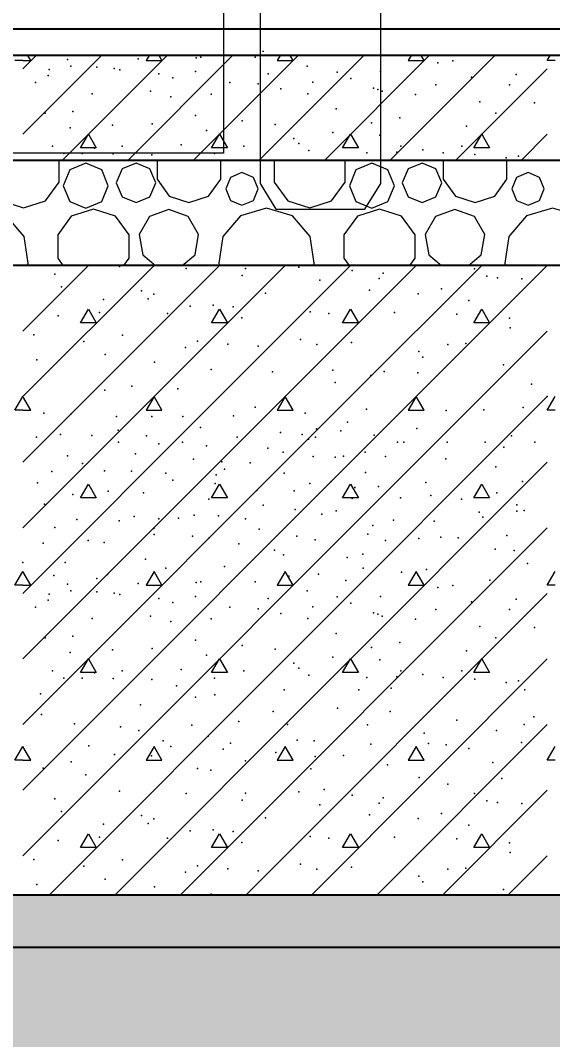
# Model space of a CAD drawing. Header units: millimetres. Extents: x 18162 to 7085488, y 72188 to 247925.
# Drawn here: x 4246271 to 4247286, y 98527 to 100470 of the extents above; entities that cross this region are included whole.
import ezdxf

# ---------------------------------------------------------------- set-up
doc = ezdxf.new("R2010")
doc.units = ezdxf.units.MM
doc.header["$MEASUREMENT"] = 0
for name, color, linetype in [('Drawing & Figure', 7, 'Continuous'), ('Interior - Furniture', 7, 'Continuous'), ('Structural - Bearing', 7, 'Continuous')]:
    doc.layers.add(name, color=color, linetype=linetype)
doc.styles.add('GENERATED_STYLE_3', font='', dxfattribs={"width": 0.8})
doc.styles.get('GENERATED_STYLE_3').set_extended_font_data('ISOCPEUR MON')
doc.dimstyles.new('GENERATED_STYLE__12', dxfattribs={"dimtxt": 330.000007, "dimasz": 171, "dimexe": 0.18, "dimexo": 150, "dimgap": 0, "dimtad": 1, "dimdec": 0, "dimzin": 0, "dimdsep": 46, "dimtxsty": 'GENERATED_STYLE_3', "dimblk": 'ARROWHEAD_2', "dimblk1": 'ARROWHEAD_2', "dimblk2": 'ARROWHEAD_2', "dimcen": 0.09, "dimclrd": 13, "dimclre": 13, "dimclrt": 13, "dimadec": 0, "dimazin": 0, "dimtfac": 1, "dimtdec": 4, "dimtmove": 0, "dimatfit": 3, "dimfxl": 1, "dimtolj": 1, "dimtzin": 0, "dimarcsym": 0})

# ---------------------------------------------------------------- blocks, each defined once
blk = doc.blocks.new('*X1456', base_point=(4294986.6, 104752.7))
at = {"layer": 'Structural - Bearing', "color": 7, "linetype": 'Continuous', "lineweight": 9}
for p, q in [((4246275.7, 99877.6), (4246400.7, 100002.7)), ((4246275.7, 100002.6), (4246275.7, 100002.7)), ((4246275.7, 99752.6), (4246525.7, 100002.7)), ((4246400.7, 99752.6), (4246650.7, 100002.7)), ((4246525.7, 99752.6), (4246775.7, 100002.7)), ((4246650.7, 99752.6), (4246900.7, 100002.7)), ((4246775.7, 99752.6), (4247025.7, 100002.7)), ((4246900.7, 99752.6), (4247150.7, 100002.7)), ((4247025.7, 99752.6), (4247275.7, 100002.6)), ((4246385.5, 99893.3), (4246400.7, 99919.3)), ((4246400.7, 99919.3), (4246415.6, 99893.3)), ((4246635.5, 99893.3), (4246650.7, 99919.3)), ((4246650.7, 99919.3), (4246665.6, 99893.3)), ((4246885.5, 99893.3), (4246900.7, 99919.3)), ((4246900.7, 99919.3), (4246915.6, 99893.3)), ((4247135.5, 99893.3), (4247150.7, 99919.3)), ((4247150.7, 99919.3), (4247165.6, 99893.3)), ((4246415.6, 99893.3), (4246385.5, 99893.3)), ((4246665.6, 99893.3), (4246635.5, 99893.3)), ((4246915.6, 99893.3), (4246885.5, 99893.3)), ((4247165.6, 99893.3), (4247135.5, 99893.3)), ((4247150.7, 99752.6), (4247275.7, 99877.6)), ((4246260.5, 99726.6), (4246275.7, 99752.6)), ((4246275.7, 98877.6), (4247150.7, 99752.6)), ((4246275.7, 99002.6), (4247025.7, 99752.6)), ((4246275.7, 99627.6), (4246400.7, 99752.6)), ((4246275.7, 99127.6), (4246900.7, 99752.6)), ((4246275.7, 99252.6), (4246775.7, 99752.6)), ((4246275.7, 99377.6), (4246650.7, 99752.6)), ((4246275.7, 99502.6), (4246525.7, 99752.6)), ((4246290.8, 99726.6), (4246275.7, 99752.6)), ((4246325.8, 98802.7), (4247275.7, 99752.6)), ((4246525.7, 99752.6), (4246510.7, 99726.6)), ((4246540.8, 99726.6), (4246525.7, 99752.6)), ((4246775.7, 99752.6), (4246760.7, 99726.6)), ((4246790.8, 99726.6), (4246775.7, 99752.6)), ((4247025.7, 99752.6), (4247010.7, 99726.6)), ((4247040.8, 99726.6), (4247025.7, 99752.6)), ((4247275.7, 99726.6), (4247290.8, 99752.6)), ((4246275.7, 99726.6), (4246260.5, 99726.6)), ((4246275.7, 99726.6), (4246290.8, 99726.6)), ((4246510.7, 99726.6), (4246540.8, 99726.6)), ((4246760.7, 99726.6), (4246790.8, 99726.6)), ((4247010.7, 99726.6), (4247040.8, 99726.6)), ((4247290.8, 99726.6), (4247275.7, 99726.6)), ((4246450.8, 98802.7), (4247275.7, 99627.6)), ((4246385.5, 99560), (4246400.7, 99586)), ((4246400.7, 99586), (4246415.6, 99559.9)), ((4246635.5, 99560), (4246650.7, 99586)), ((4246650.7, 99586), (4246665.6, 99559.9)), ((4246885.5, 99560), (4246900.7, 99586)), ((4246900.7, 99586), (4246915.6, 99559.9)), ((4247135.5, 99560), (4247150.7, 99586)), ((4247150.7, 99586), (4247165.6, 99559.9)), ((4246415.6, 99559.9), (4246385.5, 99560)), ((4246665.6, 99559.9), (4246635.5, 99560)), ((4246915.6, 99559.9), (4246885.5, 99560)), ((4247165.6, 99559.9), (4247135.5, 99560)), ((4246575.8, 98802.7), (4247275.7, 99502.6)), ((4246260.5, 99393.3), (4246275.7, 99419.3)), ((4246290.8, 99393.3), (4246275.7, 99419.3)), ((4246525.7, 99419.3), (4246510.7, 99393.3)), ((4246540.8, 99393.3), (4246525.7, 99419.3)), ((4246775.7, 99419.3), (4246760.7, 99393.3)), ((4246790.8, 99393.3), (4246775.7, 99419.3)), ((4247025.7, 99419.3), (4247010.7, 99393.3)), ((4247040.8, 99393.3), (4247025.7, 99419.3)), ((4247275.7, 99393.3), (4247290.8, 99419.3)), ((4246275.7, 99393.3), (4246260.5, 99393.3)), ((4246275.7, 99393.3), (4246290.8, 99393.3)), ((4246510.7, 99393.3), (4246540.8, 99393.3)), ((4246760.7, 99393.3), (4246790.8, 99393.3)), ((4247010.7, 99393.3), (4247040.8, 99393.3)), ((4247290.8, 99393.3), (4247275.7, 99393.3)), ((4246700.8, 98802.7), (4247275.7, 99377.6)), ((4246385.5, 99226.6), (4246400.7, 99252.6)), ((4246400.7, 99252.6), (4246415.6, 99226.6)), ((4246635.5, 99226.6), (4246650.7, 99252.6)), ((4246650.7, 99252.6), (4246665.6, 99226.6)), ((4246825.8, 98802.7), (4247275.7, 99252.6)), ((4246885.5, 99226.6), (4246900.7, 99252.6)), ((4246900.7, 99252.6), (4246915.6, 99226.6)), ((4247135.5, 99226.6), (4247150.7, 99252.6)), ((4247150.7, 99252.6), (4247165.6, 99226.6)), ((4246415.6, 99226.6), (4246385.5, 99226.6)), ((4246665.6, 99226.6), (4246635.5, 99226.6)), ((4246915.6, 99226.6), (4246885.5, 99226.6)), ((4247165.6, 99226.6), (4247135.5, 99226.6)), ((4246950.8, 98802.7), (4247275.7, 99127.6)), ((4246260.5, 99060), (4246275.7, 99086)), ((4246290.8, 99060), (4246275.7, 99086)), ((4246525.7, 99086), (4246510.7, 99059.9)), ((4246540.8, 99060), (4246525.7, 99086)), ((4246775.7, 99086), (4246760.7, 99059.9)), ((4246790.8, 99060), (4246775.7, 99086)), ((4247025.7, 99086), (4247010.7, 99059.9)), ((4247040.8, 99060), (4247025.7, 99086)), ((4247275.7, 99060), (4247290.8, 99086)), ((4246275.7, 99059.9), (4246260.5, 99060)), ((4246275.7, 99059.9), (4246290.8, 99060)), ((4246510.7, 99059.9), (4246540.8, 99060)), ((4246760.7, 99059.9), (4246790.8, 99060)), ((4247010.7, 99059.9), (4247040.8, 99060)), ((4247290.8, 99059.9), (4247275.7, 99060)), ((4247075.8, 98802.7), (4247275.7, 99002.6)), ((4246385.5, 98893.3), (4246400.7, 98919.3)), ((4246400.7, 98919.3), (4246415.6, 98893.3)), ((4246635.5, 98893.3), (4246650.7, 98919.3)), ((4246650.7, 98919.3), (4246665.6, 98893.3)), ((4246885.5, 98893.3), (4246900.7, 98919.3)), ((4246900.7, 98919.3), (4246915.6, 98893.3)), ((4247135.5, 98893.3), (4247150.7, 98919.3)), ((4247150.7, 98919.3), (4247165.6, 98893.3)), ((4246415.6, 98893.3), (4246385.5, 98893.3)), ((4246665.6, 98893.3), (4246635.5, 98893.3)), ((4246915.6, 98893.3), (4246885.5, 98893.3)), ((4247165.6, 98893.3), (4247135.5, 98893.3)), ((4247200.8, 98802.7), (4247275.7, 98877.6))]:
    blk.add_line(p, q, dxfattribs=at)
for p in [(4246336.5, 99986.2), (4246460.2, 100000.9), (4246586.9, 99996.6), (4246699.9, 99996.9), (4246801.9, 99999.2), (4246903.9, 99993), (4246962.7, 99987.8), (4247137.2, 99996.1), (4246693.7, 99983.8), (4246842.1, 99974.5), (4246955, 99978.1), (4247160.4, 99982.2), (4247180.5, 99979.1), (4247227.4, 99976.9), (4246349.1, 99962.1), (4246502.1, 99954.4), (4246525.3, 99948.2), (4246738.6, 99949.8), (4246937, 99955.4), (4247029.3, 99948.3), (4247074.1, 99957.9), (4246429.1, 99937.5), (4246514.5, 99939), (4247126.4, 99935.9), (4246421.8, 99912.7), (4246551.6, 99911.1), (4246594.8, 99925), (4246638.4, 99926.8), (4246676.7, 99923.5), (4246823.5, 99914.2), (4246859.1, 99911.1), (4246984.3, 99912.7), (4247103.2, 99909.6), (4246343, 99906.4), (4246693.5, 99902.9), (4247203.7, 99901.9), (4246296.8, 99870.7), (4246465.6, 99869.9), (4247204.9, 99884), (4246392.1, 99857.8), (4246608.9, 99858.4), (4246666.4, 99852.6), (4246805, 99861.7), (4246836.4, 99852), (4246836.4, 99852), (4246902.4, 99855.5), (4247086.4, 99852), (4247120.2, 99854), (4246432.7, 99832.7), (4246585.6, 99846.2), (4246724.3, 99848.8), (4247030.6, 99838.5), (4246302, 99823), (4246526.8, 99818.4), (4247038.3, 99827.7), (4247192.1, 99813.5), (4246635, 99804.5), (4246751.6, 99799.9), (4246866.8, 99803), (4246939.3, 99792.7), (4246964.8, 99800.7), (4247029.1, 99798.3), (4246483.6, 99772.8), (4246871.5, 99779.8), (4247245.5, 99776.2), (4246432.1, 99765.1), (4246571.1, 99767.6), (4246275.7, 99752.6), (4246275.7, 99752.6), (4246275.7, 99752.6), (4247275.7, 99752.6), (4247275.7, 99752.6), (4247275.7, 99752.6), (4246315.3, 99720.9), (4246367.9, 99719.8), (4246454.4, 99714.5), (4246521.3, 99714.5), (4246580.6, 99714.5), (4246677.2, 99715.8), (4246718.4, 99732.5), (4246813.7, 99720.9), (4246930.9, 99728.6), (4247082.9, 99726), (4247155, 99727.2), (4247230, 99731.7), (4246894.8, 99704.2), (4246301.3, 99675.5), (4246347.1, 99680.7), (4246407, 99678.7), (4246457.3, 99688.4), (4246511.4, 99677.6), (4246614.1, 99693.9), (4246684.5, 99675.5), (4246766.7, 99684.1), (4246808.1, 99680.7), (4246833.8, 99675.5), (4246835.9, 99691.5), (4246881.9, 99687.4), (4246945.9, 99679.4), (4247026.9, 99692), (4247207.3, 99678.1), (4246457.8, 99665.9), (4246535.2, 99662.6), (4246580.1, 99665.9), (4246625.6, 99659.1), (4246820.5, 99671.4), (4246990.2, 99665.9), (4247002.2, 99666), (4247084.9, 99665.9), (4247157.1, 99665.9), (4247192.9, 99656), (4247252.1, 99665.8), (4246360.4, 99639.8), (4246490.4, 99643.7), (4246743, 99654.3), (4246772.3, 99646.6), (4246829.1, 99638.5), (4246871.5, 99637.4), (4246886.9, 99639), (4246928.6, 99646.7), (4246966.9, 99638.5), (4246389.6, 99625.3), (4246601.2, 99633.4), (4246655.1, 99628.2), (4246709.2, 99626.6), (4247082.4, 99634.3), (4247177.4, 99618.9), (4246330.7, 99609.8), (4246431, 99611.2), (4246482.8, 99610.8), (4246548.4, 99606.9), (4246644.3, 99603.4), (4246660.2, 99614.6), (4246774.1, 99606.5), (4246929.3, 99608.2), (4246303.7, 99588.3), (4246561.4, 99593.4), (4246642.4, 99587), (4246822.7, 99587), (4246863.9, 99590.8), (4246909, 99579.3), (4246954.1, 99581.2), (4247044, 99588.9), (4247228.3, 99590.9), (4246370.7, 99566.4), (4246438.3, 99572.2), (4246505.9, 99569), (4246721.6, 99573.5), (4246793.1, 99572.8), (4246903.8, 99558.7), (4246995.7, 99559.9), (4247053.7, 99564.2), (4247179.4, 99569), (4246316.7, 99547.8), (4246630.4, 99557.1), (4246733.8, 99545.8), (4247112, 99556.9), (4247217.6, 99546.2), (4246487.9, 99523.9), (4246534.6, 99520), (4246572.4, 99521), (4246602.5, 99526.5), (4246648.8, 99525.2), (4246699.9, 99519.7), (4246794.8, 99537.7), (4246845.5, 99528.8), (4246873.1, 99534.9), (4247145.9, 99532.3), (4247152.7, 99523.1), (4247217.7, 99534.5), (4247231.5, 99535.4), (4246336.8, 99503), (4246378.2, 99518.5), (4246459.1, 99515.8), (4246525.3, 99501.4), (4246726.5, 99500.2), (4246943.3, 99506.8), (4246982.7, 99516.9), (4247060, 99515.3), (4246526.1, 99490.1), (4246599.3, 99486.4), (4246630.4, 99482.9), (4246798.2, 99486.5), (4246933.3, 99490.6), (4247030.9, 99482.3), (4247073, 99484.8), (4247105.6, 99483.2), (4247105.6, 99483.2), (4247198.7, 99487.8), (4246314.1, 99473.6), (4246400.1, 99478.3), (4246430.8, 99474.6), (4246687.7, 99471.9), (4246833.2, 99480), (4246967.3, 99478.3), (4247176.4, 99461.7), (4246509.6, 99443), (4246755.3, 99460.1), (4246772.5, 99451.1), (4246893.8, 99446.2), (4246923.8, 99452.6), (4247212.8, 99459.3), (4246275.7, 99436.3), (4246356.5, 99436.3), (4246548.4, 99426), (4246659.9, 99429.1), (4246924.4, 99426), (4247045.5, 99423.4), (4247237.8, 99434.4), (4246334.6, 99411.9), (4246416.7, 99406.3), (4246436.9, 99413.9), (4246782.7, 99410.6), (4246839.4, 99414.4), (4246997.8, 99418.3), (4247166.5, 99403.1), (4246360.4, 99395.1), (4246495.6, 99396.4), (4246605.9, 99398.6), (4246614.9, 99399.4), (4246718.5, 99399.4), (4246891.5, 99402.5), (4247067.3, 99388.7), (4247095.7, 99392.5), (4246323.7, 99364.6), (4246326, 99376.3), (4246366.8, 99382.2), (4246416.7, 99380.7), (4246449.6, 99377.8), (4246460.4, 99375.5), (4246535.2, 99367.8), (4246605, 99371.9), (4246743.5, 99367.8), (4246817.5, 99382.2), (4246874.9, 99371), (4246957.9, 99371.9), (4247216.3, 99366.4), (4246299.8, 99351.3), (4246561.4, 99360.3), (4246670.6, 99351.5), (4246724.6, 99348.4), (4246828.7, 99352.3), (4246901.2, 99359.1), (4247063.1, 99347.1), (4247131.2, 99361.4), (4247203.7, 99346.9), (4246407.9, 99329.9), (4246519.1, 99334.5), (4246634.5, 99329.4), (4246767.4, 99339.1), (4246818.9, 99329.9), (4246944.1, 99340.7), (4246952.3, 99338.1), (4246961.1, 99334.5), (4247024.4, 99328.4), (4246557.9, 99323.9), (4247147, 99314.2), (4247251.6, 99312.9), (4246318.2, 99292.8), (4246370.7, 99296), (4246605.1, 99288.4), (4246873.4, 99301.3), (4247177.4, 99292.8), (4246446.6, 99270.2), (4246522.2, 99272.7), (4246693.6, 99278), (4246757, 99271.5), (4246940.8, 99274.5), (4246994.6, 99284.1), (4247121.8, 99268.1), (4246366.1, 99265), (4246625.6, 99259.9), (4246866.5, 99256), (4246956.4, 99251.1), (4246332.1, 99230.1), (4246465, 99230.1), (4246577.6, 99232.5), (4246696.8, 99230.1), (4246792.3, 99244.9), (4246802.1, 99235.4), (4246996.6, 99230.1), (4247112.5, 99230.1), (4246353.5, 99215.8), (4246388.7, 99216.1), (4246411.9, 99226.4), (4246448, 99215.6), (4246521.3, 99213.5), (4246641.1, 99216.1), (4246820.8, 99221.9), (4246931.7, 99217.1), (4246988.9, 99218.6), (4247038.7, 99222.8), (4247077, 99217.1), (4247137.6, 99214), (4247220.9, 99210.8), (4246568.6, 99201.6), (4246774.1, 99193.9), (4246916.3, 99194), (4246978.1, 99197), (4247197.5, 99207.8), (4247233.1, 99193.9), (4246309, 99186.2), (4246605.1, 99180.1), (4246641.6, 99184.3), (4246499.9, 99165), (4246753.2, 99152.2), (4246875.5, 99158.6), (4246976.4, 99152.2), (4246310.9, 99146.7), (4246687.5, 99133.7), (4247103, 99136.1), (4247250.2, 99142.4), (4246373.9, 99129), (4246462.1, 99123.4), (4246497, 99116.2), (4246597.6, 99126.4), (4246780.3, 99127.5), (4246932.9, 99127.4), (4247178.9, 99116.2), (4247231.5, 99127.5), (4246542.9, 99096.3), (4246628.8, 99105.8), (4246671.3, 99092.4), (4246798.8, 99097.6), (4246831.3, 99096.6), (4247041, 99111), (4247226.6, 99093.4), (4246401.7, 99087.3), (4246557.6, 99085.9), (4246657.8, 99080.9), (4246757.9, 99074.1), (4246939.4, 99090.4), (4247049.3, 99091.2), (4247083.2, 99088.8), (4247126.2, 99081.8), (4246367.7, 99056.4), (4246450.1, 99070.3), (4246520.8, 99067.8), (4246699.9, 99058.7), (4246833.3, 99066.7), (4246886.9, 99068.7), (4247171.6, 99055.1), (4247171.6, 99055.1), (4246314.1, 99044.2), (4246608.7, 99043.9), (4246634.1, 99040.5), (4246824.8, 99043.2), (4246971, 99050.6), (4246395.8, 99032), (4247031.1, 99026.6), (4247188.9, 99025), (4246460.2, 99000.8), (4246586.9, 98996.5), (4246699.9, 98996.8), (4246801.9, 98999.2), (4246850.4, 99003.7), (4247085.9, 99013.7), (4247137.2, 98996.1), (4246336.5, 98986.2), (4246693.7, 98983.8), (4246903.9, 98993), (4246955, 98978.1), (4246962.7, 98987.7), (4247160.4, 98982.2), (4247180.5, 98979.1), (4247227.4, 98976.9), (4246349.1, 98962.1), (4246842.1, 98974.5), (4247074.1, 98957.9), (4246429.1, 98937.5), (4246502.1, 98954.4), (4246514.5, 98938.9), (4246525.3, 98948.2), (4246738.6, 98949.8), (4246937, 98955.4), (4247029.3, 98948.3), (4246594.8, 98925), (4246638.4, 98926.8), (4246676.7, 98923.5), (4247126.4, 98935.9), (4246343, 98906.4), (4246421.8, 98912.7), (4246551.6, 98911.1), (4246693.5, 98902.8), (4246823.5, 98914.2), (4246859.1, 98911.1), (4246984.3, 98912.7), (4247103.2, 98909.6), (4247203.7, 98901.9), (4247204.9, 98884), (4246296.8, 98870.6), (4246465.6, 98869.9), (4246805, 98861.7), (4246392.1, 98857.8), (4246585.6, 98846.2), (4246608.9, 98858.4), (4246666.4, 98852.6), (4246724.3, 98848.7), (4246836.4, 98851.9), (4246836.4, 98851.9), (4246902.4, 98855.5), (4247086.4, 98851.9), (4247120.2, 98853.9), (4246302, 98823), (4246432.7, 98832.7), (4247030.6, 98838.5), (4247038.3, 98827.7), (4246526.8, 98818.4), (4246635, 98804.5), (4246866.8, 98803), (4247192.1, 98813.5)]:
    blk.add_point(p, dxfattribs=at)
blk = doc.blocks.new('*X1494', base_point=(4294986.6, 104752.7))
at = {"layer": 'Structural - Bearing', "color": 7, "linetype": 'Continuous', "lineweight": 9}
for p, q in [((4246344.6, 100161.4), (4246344.6, 100202.7)), ((4246531.7, 100202.7), (4246531.7, 100166.9)), ((4246653.1, 100166.9), (4246653.1, 100202.7)), ((4246755.1, 100202.7), (4246755.1, 100161.4)), ((4246890.1, 100161.4), (4246890.1, 100202.7)), ((4247077.3, 100202.7), (4247077.3, 100166.9)), ((4247198.7, 100166.9), (4247198.7, 100202.7)), ((4246365.3, 100185), (4246352.7, 100154.7)), ((4246395.6, 100197.6), (4246365.3, 100185)), ((4246425.9, 100185), (4246395.6, 100197.6)), ((4246438.5, 100154.7), (4246425.9, 100185)), ((4246464.8, 100186.6), (4246453.7, 100160)), ((4246491.4, 100197.6), (4246464.8, 100186.6)), ((4246517.9, 100186.6), (4246491.4, 100197.6)), ((4246529, 100160), (4246517.9, 100186.6)), ((4246910.8, 100185), (4246898.3, 100154.7)), ((4246941.2, 100197.6), (4246910.8, 100185)), ((4246971.5, 100185), (4246941.2, 100197.6)), ((4246984.1, 100154.7), (4246971.5, 100185)), ((4247010.3, 100186.6), (4246999.3, 100160)), ((4247036.9, 100197.6), (4247010.3, 100186.6)), ((4247063.5, 100186.6), (4247036.9, 100197.6)), ((4247074.5, 100160), (4247063.5, 100186.6)), ((4246318.8, 100125.9), (4246344.6, 100161.4)), ((4246531.7, 100166.9), (4246554.9, 100135)), ((4246629.9, 100135), (4246653.1, 100166.9)), ((4246671.5, 100170.4), (4246662.5, 100148.5)), ((4246693.5, 100179.5), (4246671.5, 100170.4)), ((4246715.4, 100170.4), (4246693.5, 100179.5)), ((4246724.5, 100148.5), (4246715.4, 100170.4)), ((4246755.1, 100161.4), (4246780.9, 100125.9)), ((4246864.3, 100125.9), (4246890.1, 100161.4)), ((4247077.3, 100166.9), (4247100.5, 100135)), ((4247175.5, 100135), (4247198.7, 100166.9)), ((4247217.1, 100170.4), (4247208, 100148.5)), ((4247239, 100179.5), (4247217.1, 100170.4)), ((4247261, 100170.4), (4247239, 100179.5)), ((4247270, 100148.5), (4247261, 100170.4)), ((4246352.7, 100154.7), (4246365.3, 100124.4)), ((4246425.9, 100124.4), (4246438.5, 100154.7)), ((4246453.7, 100160), (4246464.8, 100133.4)), ((4246517.9, 100133.4), (4246529, 100160)), ((4246662.5, 100148.5), (4246671.5, 100126.5)), ((4246715.4, 100126.5), (4246724.5, 100148.5)), ((4246898.3, 100154.7), (4246910.8, 100124.4)), ((4246971.5, 100124.4), (4246984.1, 100154.7)), ((4246999.3, 100160), (4247010.3, 100133.4)), ((4247063.5, 100133.4), (4247074.5, 100160)), ((4247208, 100148.5), (4247217.1, 100126.5)), ((4247261, 100126.5), (4247270, 100148.5)), ((4246235.4, 100125.9), (4246277.1, 100112.4)), ((4246277.1, 100112.4), (4246318.8, 100125.9)), ((4246365.3, 100124.4), (4246395.6, 100111.8)), ((4246395.6, 100111.8), (4246425.9, 100124.4)), ((4246464.8, 100133.4), (4246491.4, 100122.4)), ((4246491.4, 100122.4), (4246517.9, 100133.4)), ((4246554.9, 100135), (4246592.4, 100122.8)), ((4246592.4, 100122.8), (4246629.9, 100135)), ((4246671.5, 100126.5), (4246693.5, 100117.5)), ((4246693.5, 100117.5), (4246715.4, 100126.5)), ((4246780.9, 100125.9), (4246822.6, 100112.4)), ((4246822.6, 100112.4), (4246864.3, 100125.9)), ((4246910.8, 100124.4), (4246941.2, 100111.8)), ((4246941.2, 100111.8), (4246971.5, 100124.4)), ((4247010.3, 100133.4), (4247036.9, 100122.4)), ((4247036.9, 100122.4), (4247063.5, 100133.4)), ((4247100.5, 100135), (4247138, 100122.8)), ((4247138, 100122.8), (4247175.5, 100135)), ((4247217.1, 100126.5), (4247239, 100117.5)), ((4247239, 100117.5), (4247261, 100126.5)), ((4246410.1, 100110.2), (4246368, 100096.6)), ((4246452.2, 100096.6), (4246410.1, 100110.2)), ((4246554.2, 100109.4), (4246517.2, 100096)), ((4246591.1, 100096), (4246554.2, 100109.4)), ((4246740.3, 100111.8), (4246690.7, 100097.2)), ((4246790, 100097.2), (4246740.3, 100111.8)), ((4246955.7, 100110.2), (4246913.6, 100096.6)), ((4246997.7, 100096.6), (4246955.7, 100110.2)), ((4247099.7, 100109.4), (4247062.7, 100096)), ((4247136.7, 100096), (4247099.7, 100109.4)), ((4247285.9, 100111.8), (4247236.2, 100097.2)), ((4247335.5, 100097.2), (4247285.9, 100111.8)), ((4246278.3, 100058.1), (4246244.4, 100097.2)), ((4246368, 100096.6), (4246342, 100060.8)), ((4246478.2, 100060.8), (4246452.2, 100096.6)), ((4246517.2, 100096), (4246497.5, 100061.9)), ((4246610.8, 100061.9), (4246591.1, 100096)), ((4246690.7, 100097.2), (4246656.8, 100058.1)), ((4246823.8, 100058.1), (4246790, 100097.2)), ((4246913.6, 100096.6), (4246887.6, 100060.8)), ((4247023.7, 100060.8), (4246997.7, 100096.6)), ((4247062.7, 100096), (4247043.1, 100061.9)), ((4247156.4, 100061.9), (4247136.7, 100096)), ((4247236.2, 100097.2), (4247202.4, 100058.1)), ((4246285.6, 100006.9), (4246278.3, 100058.1)), ((4246342, 100060.8), (4246342, 100016.6)), ((4246478.2, 100016.6), (4246478.2, 100060.8)), ((4246497.5, 100061.9), (4246504.3, 100023.1)), ((4246604, 100023.1), (4246610.8, 100061.9)), ((4246656.8, 100058.1), (4246649.4, 100006.9)), ((4246831.2, 100006.9), (4246823.8, 100058.1)), ((4246887.6, 100060.8), (4246887.6, 100016.6)), ((4247023.7, 100016.6), (4247023.7, 100060.8)), ((4247043.1, 100061.9), (4247049.9, 100023.1)), ((4247149.5, 100023.1), (4247156.4, 100061.9)), ((4247202.4, 100058.1), (4247195, 100006.9)), ((4246283.7, 100002.7), (4246285.6, 100006.9)), ((4246342, 100016.6), (4246352.1, 100002.7)), ((4246468.1, 100002.7), (4246478.2, 100016.6)), ((4246504.3, 100023.1), (4246528.7, 100002.7)), ((4246579.6, 100002.7), (4246604, 100023.1)), ((4246649.4, 100006.9), (4246651.4, 100002.7)), ((4246829.3, 100002.7), (4246831.2, 100006.9)), ((4246887.6, 100016.6), (4246897.7, 100002.7)), ((4247013.7, 100002.7), (4247023.7, 100016.6)), ((4247049.9, 100023.1), (4247074.2, 100002.7)), ((4247125.2, 100002.7), (4247149.5, 100023.1)), ((4247195, 100006.9), (4247196.9, 100002.7))]:
    blk.add_line(p, q, dxfattribs=at)
blk = doc.blocks.new('*X1495', base_point=(4294986.6, 104752.7))
at = {"layer": 'Structural - Bearing', "color": 7, "linetype": 'Continuous', "lineweight": 9}
for p, q in [((4246275.7, 100252.6), (4246425.7, 100402.7)), ((4246275.7, 100377.6), (4246300.7, 100402.7)), ((4246290.8, 100393.3), (4246285.3, 100402.7)), ((4246350.7, 100202.7), (4246550.7, 100402.7)), ((4246475.7, 100202.7), (4246675.7, 100402.7)), ((4246516.2, 100402.7), (4246510.7, 100393.3)), ((4246540.8, 100393.3), (4246535.3, 100402.7)), ((4246600.7, 100202.7), (4246800.7, 100402.7)), ((4246725.7, 100202.7), (4246925.7, 100402.7)), ((4246766.2, 100402.7), (4246760.7, 100393.3)), ((4246790.8, 100393.3), (4246785.3, 100402.7)), ((4246850.7, 100202.7), (4247050.7, 100402.7)), ((4246975.7, 100202.7), (4247175.7, 100402.7)), ((4247016.2, 100402.7), (4247010.7, 100393.3)), ((4247040.8, 100393.3), (4247035.3, 100402.7)), ((4247275.7, 100393.3), (4247281.1, 100402.7)), ((4246275.7, 100393.3), (4246260.5, 100393.3)), ((4246275.7, 100393.3), (4246290.8, 100393.3)), ((4246510.7, 100393.3), (4246540.8, 100393.3)), ((4246760.7, 100393.3), (4246790.8, 100393.3)), ((4247010.7, 100393.3), (4247040.8, 100393.3)), ((4247100.7, 100202.7), (4247275.7, 100377.6)), ((4247290.8, 100393.3), (4247275.7, 100393.3)), ((4246385.5, 100226.6), (4246400.7, 100252.6)), ((4246400.7, 100252.6), (4246415.6, 100226.6)), ((4246635.5, 100226.6), (4246650.7, 100252.6)), ((4246650.7, 100252.6), (4246665.6, 100226.6)), ((4246885.5, 100226.6), (4246900.7, 100252.6)), ((4246900.7, 100252.6), (4246915.6, 100226.6)), ((4247135.5, 100226.6), (4247150.7, 100252.6)), ((4247150.7, 100252.6), (4247165.6, 100226.6)), ((4247225.7, 100202.7), (4247275.7, 100252.6)), ((4246415.6, 100226.6), (4246385.5, 100226.6)), ((4246665.6, 100226.6), (4246635.5, 100226.6)), ((4246915.6, 100226.6), (4246885.5, 100226.6)), ((4247165.6, 100226.6), (4247135.5, 100226.6))]:
    blk.add_line(p, q, dxfattribs=at)
for p in [(4246360.4, 100395.1), (4246495.6, 100396.4), (4246605.9, 100398.6), (4246614.9, 100399.5), (4246718.5, 100399.5), (4246891.5, 100402.6), (4246326, 100376.3), (4246366.8, 100382.3), (4246416.7, 100380.7), (4246449.6, 100377.8), (4246460.4, 100375.5), (4246817.5, 100382.3), (4247067.3, 100388.7), (4247095.7, 100392.6), (4246323.7, 100364.7), (4246535.2, 100367.9), (4246561.4, 100360.4), (4246605, 100372), (4246743.5, 100367.9), (4246874.9, 100371.1), (4246901.2, 100359.1), (4246957.9, 100372), (4247131.2, 100361.5), (4247216.3, 100366.5), (4246299.8, 100351.3), (4246670.6, 100351.6), (4246724.6, 100348.5), (4246767.4, 100339.1), (4246828.7, 100352.3), (4246944.1, 100340.7), (4246952.3, 100338.1), (4247063.1, 100347.1), (4247203.7, 100346.9), (4246407.9, 100329.9), (4246519.1, 100334.6), (4246557.9, 100323.9), (4246634.5, 100329.4), (4246818.9, 100329.9), (4246961.1, 100334.6), (4247024.4, 100328.4), (4246873.4, 100301.3), (4247147, 100314.2), (4247251.6, 100312.9), (4246318.2, 100292.8), (4246370.7, 100296), (4246605.1, 100288.5), (4246693.6, 100278.1), (4246994.6, 100284.2), (4247177.4, 100292.8), (4246366.1, 100265), (4246446.6, 100270.2), (4246522.2, 100272.7), (4246625.6, 100259.9), (4246757, 100271.5), (4246940.8, 100274.5), (4247121.8, 100268.1), (4246792.3, 100244.9), (4246866.5, 100256.1), (4246956.4, 100251.1), (4246332.1, 100230.1), (4246411.9, 100226.4), (4246465, 100230.1), (4246577.6, 100232.5), (4246696.8, 100230.1), (4246802.1, 100235.4), (4246820.8, 100221.9), (4246996.6, 100230.1), (4247038.7, 100222.8), (4247112.5, 100230.1), (4246353.5, 100215.8), (4246388.7, 100216.1), (4246448, 100215.6), (4246521.3, 100213.6), (4246641.1, 100216.1), (4246931.7, 100217.1), (4246988.9, 100218.7), (4247077, 100217.1), (4247137.6, 100214.1), (4247197.5, 100207.8), (4247220.9, 100210.8)]:
    blk.add_point(p, dxfattribs=at)
blk = doc.blocks.new('*D1582', base_point=(4294986.6, 104752.7))
at = {"color": 12, "linetype": 'Continuous', "lineweight": 35}
for p, q in [((4242680.2, 104817.7), (4242905.2, 104687.8)), ((4242680.2, 100067.7), (4242905.2, 99937.8))]:
    blk.add_line(p, q, dxfattribs=at)
at = {"color": 13, "linetype": 'Continuous', "lineweight": 13}
for p, q in [((4244092.8, 104752.7), (4242623.9, 104752.7)), ((4242792.7, 100002.7), (4242792.7, 104752.7)), ((4242961.4, 100002.7), (4242623.9, 100002.7)), ((4242792.7, 99892.7), (4242792.7, 100002.7))]:
    blk.add_line(p, q, dxfattribs=at)
at = {"color": 13, "lineweight": 13, "char_height": 330, "attachment_point": 7, "rotation": 90, "style": 'GENERATED_STYLE_3'}
for s, insert in [('\\A1;{\\pql;\\fISOCPEUR MON|b0|i0|c0|p0;\\W0.800000;600}', (4242822.5, 104134.4)), ('\\A1;{\\pql;\\fISOCPEUR MON|b0|i0|c0|p0;\\W0.800000;4,750}', (4242888.3, 101672.9))]:
    blk.add_mtext(s, dxfattribs=dict(at, insert=insert))
blk = doc.blocks.new('ARROWHEAD_2')
at = {"color": 0, "linetype": 'Continuous', "lineweight": 0}
for p, q in [((-0.378, -0.655), (0.378, 0.655)), ((0, 0), (-1, 0))]:
    blk.add_line(p, q, dxfattribs=at)
blk = doc.blocks.new('*D1584', base_point=(4294986.6, 104752.7))
at = {"color": 12, "linetype": 'Continuous', "lineweight": 35}
for p, q in [((4241780.2, 105417.7), (4242005.2, 105287.8)), ((4241780.2, 100067.7), (4242005.2, 99937.8))]:
    blk.add_line(p, q, dxfattribs=at)
at = {"color": 13, "linetype": 'Continuous', "lineweight": 13}
for p, q in [((4241892.7, 100002.7), (4241892.7, 105352.7)), ((4242863.1, 100002.7), (4241723.9, 100002.7)), ((4241892.7, 99892.7), (4241892.7, 100002.7))]:
    blk.add_line(p, q, dxfattribs=at)
at = {"color": 13, "lineweight": 13, "insert": (4241988.3, 102262.7), "char_height": 330, "attachment_point": 7, "rotation": 90, "style": 'GENERATED_STYLE_3'}
blk.add_mtext('\\A1;{\\pql;\\fISOCPEUR MON|b0|i0|c0|p0;\\W0.800000;5,350}', dxfattribs=at)

msp = doc.modelspace()

# ---------------------------------------------------------------- hatches: boundary and pattern name
at = {"linetype": 'Continuous', "lineweight": 13}
h = msp.add_hatch(dxfattribs=at)
h.set_pattern_fill('Earth_0003', color=254, style=0, pattern_type=2)
h.set_pattern_definition([(45, (4294986.6, 104752.7), (-413.6575, 413.6575), []), (45, (4294848.7, 104890.6), (-827.315, 827.315), []), (45, (4294710.8, 105028.5), (-827.315, 827.315), []), (135, (4294572.92, 105166.36), (137.88582, 137.88582), [585, -585])])
h.paths.add_polyline_path([(4169933.2, 102402.7), (4169933.2, 72524.1), (4334524.9, 72524.1), (4334524.9, 102402.7), (4280613.1, 102402.7), (4276913.1, 98702.7), (4275213.1, 98702.7), (4243013.1, 98702.7), (4242913.1, 98702.7), (4240913.1, 98702.7), (4237213.1, 102402.7)])
at = {"layer": 'Structural - Bearing', "linetype": 'Continuous', "lineweight": 9}
h = msp.add_hatch(dxfattribs=at)
h.set_pattern_fill('Lightweight_Concrete_0003', style=0, pattern_type=2)
h.set_pattern_definition([(0, (4294986.6, 104752.7), (0, 1169.134), [73.125, -601.875]), (0, (4295324.1, 105337.3), (0, 1169.134), [73.125, -601.875]), (60, (4294986.6, 104752.7), (-1012.5, 584.567), [73.125, -601.875]), (60, (4295661.6, 104752.7), (-1012.5, 584.567), [73.125, -601.875]), (120, (4295059.7, 104752.7), (1012.5, 584.567), [73.125, -601.875]), (120, (4295734.7, 104752.7), (1012.5, 584.567), [73.125, -601.875]), (0, (4294986.58, 104865.2), (0, 225), [0, -225, 0, -337.5]), (45, (4295099.08, 104865.2), (-159.099, 159.099), [0, -168.75, 0, -281.25])])
h.paths.add_polyline_path([(4244313.1, 100452.7), (4244313.1, 100402.7), (4250463.1, 100402.7), (4250463.1, 100452.7)])
h = msp.add_hatch(dxfattribs=at)
h.set_pattern_fill('Structural_Concrete_0003', style=0, pattern_type=2)
h.set_pattern_definition([(0, (4294986.6, 104752.7), (0, 467.6537), [45, -225]), (0, (4295121.6, 104986.53), (0, 467.6537), [45, -225]), (60, (4294986.6, 104752.7), (-405, 233.827), [45, -225]), (60, (4295256.6, 104752.7), (-405, 233.827), [45, -225]), (120, (4295031.6, 104752.7), (405, 233.827), [45, -225]), (120, (4295301.6, 104752.7), (405, 233.827), [45, -225]), (0, (4294986.58, 104797.71), (0, 90), [0, -90, 0, -135]), (45, (4295031.58, 104797.71), (-63.63961, 63.63961), [0, -67.5, 0, -112.5])])
h.paths.add_polyline_path([(4275313.1, 98802.7), (4242913.1, 98802.7), (4242913.1, 98702.7), (4275313.1, 98702.7)])

# ---------------------------------------------------------------- linework, layer by layer
at = {"color": 7, "linetype": 'Continuous', "lineweight": 13, "flags": 128}
msp.add_lwpolyline([(4169933.2, 102402.7), (4169933.2, 72524.1), (4334524.9, 72524.1), (4334524.9, 102402.7), (4280613.1, 102402.7), (4276913.1, 98702.7), (4275213.1, 98702.7), (4243013.1, 98702.7), (4242913.1, 98702.7), (4240913.1, 98702.7), (4237213.1, 102402.7)], close=True, dxfattribs=at)
at = {"layer": 'Drawing & Figure', "color": 7, "linetype": 'Continuous', "lineweight": 13}
msp.add_lwpolyline([(4237213.1, 102402.7), (4240913.1, 98702.7), (4242913.1, 98702.7), (4276913.1, 98702.7), (4280613.1, 102402.7)], dxfattribs=at)
at = {"layer": 'Interior - Furniture', "color": 7, "linetype": 'Continuous', "lineweight": 13}
for p, q in [((4246728, 100158.6), (4246758, 100109.8)), ((4246928, 100109.8), (4246958, 100158.6)), ((4246758, 100109.8), (4246928, 100109.8))]:
    msp.add_line(p, q, dxfattribs=at)
at = {"layer": 'Interior - Furniture', "color": 7, "linetype": 'Continuous', "lineweight": 13, "flags": 128}
for points in [[(4246658.4, 100581.1), (4246658.4, 100387.6), (4246658.5, 100296.2), (4246658.5, 100216.8)], [(4246728, 100486.8), (4246728, 100459.3), (4246728, 100386.1), (4246728, 100322.7), (4246728, 100259.3), (4246728, 100186.2), (4246728, 100158.6)], [(4246958, 100158.6), (4246958, 100186.2), (4246958, 100259.3), (4246958, 100322.7), (4246958, 100386.1), (4246958, 100459.3), (4246958, 100486.8)], [(4246658.5, 100216.8), (4246191.1, 100216.8), (4246097, 100216.8), (4246003, 100216.8), (4245535.5, 100216.8)]]:
    msp.add_lwpolyline(points, dxfattribs=at)
at = {"layer": 'Structural - Bearing', "color": 7, "linetype": 'Continuous', "lineweight": 25}
for p, q in [((4250463.1, 100452.7), (4244313.1, 100452.7)), ((4250463.1, 100402.7), (4244313.1, 100402.7)), ((4250463.1, 100202.7), (4244313.1, 100202.7)), ((4250463.1, 100002.7), (4244313.1, 100002.7)), ((4275213.1, 98802.7), (4243013.1, 98802.7)), ((4275313.1, 98702.7), (4242913.1, 98702.7))]:
    msp.add_line(p, q, dxfattribs=at)

# ---------------------------------------------------------------- block references
at = {"layer": 'Structural - Bearing', "lineweight": 0}
for name in ['*X1495', '*X1494', '*X1456']:
    msp.add_blockref(name, (4294986.6, 104752.7), dxfattribs=at)

# ---------------------------------------------------------------- dimensions: what is measured, and where the dimension line sits
at = {"color": 13, "linetype": 'Continuous', "lineweight": 13}
for base, p2, picture, middle in [((4241892.7, 105352.7), (4243763.1, 105352.7), '*D1584', (4241661.7, 102815.5)), ((4242792.7, 104752.7), (4244242.8, 104752.7), '*D1582', (4242561.7, 102225.7))]:
    dim = msp.add_linear_dim(base=base, p1=(4259113.1, 100002.7), p2=p2, angle=90, dimstyle='GENERATED_STYLE__12', dxfattribs=at)
    dim.commit()
    dim.dimension.update_dxf_attribs({"geometry": picture, "text_midpoint": middle, "dimtype": 160, "text_rotation": 90})

doc.saveas('drawing.dxf')
